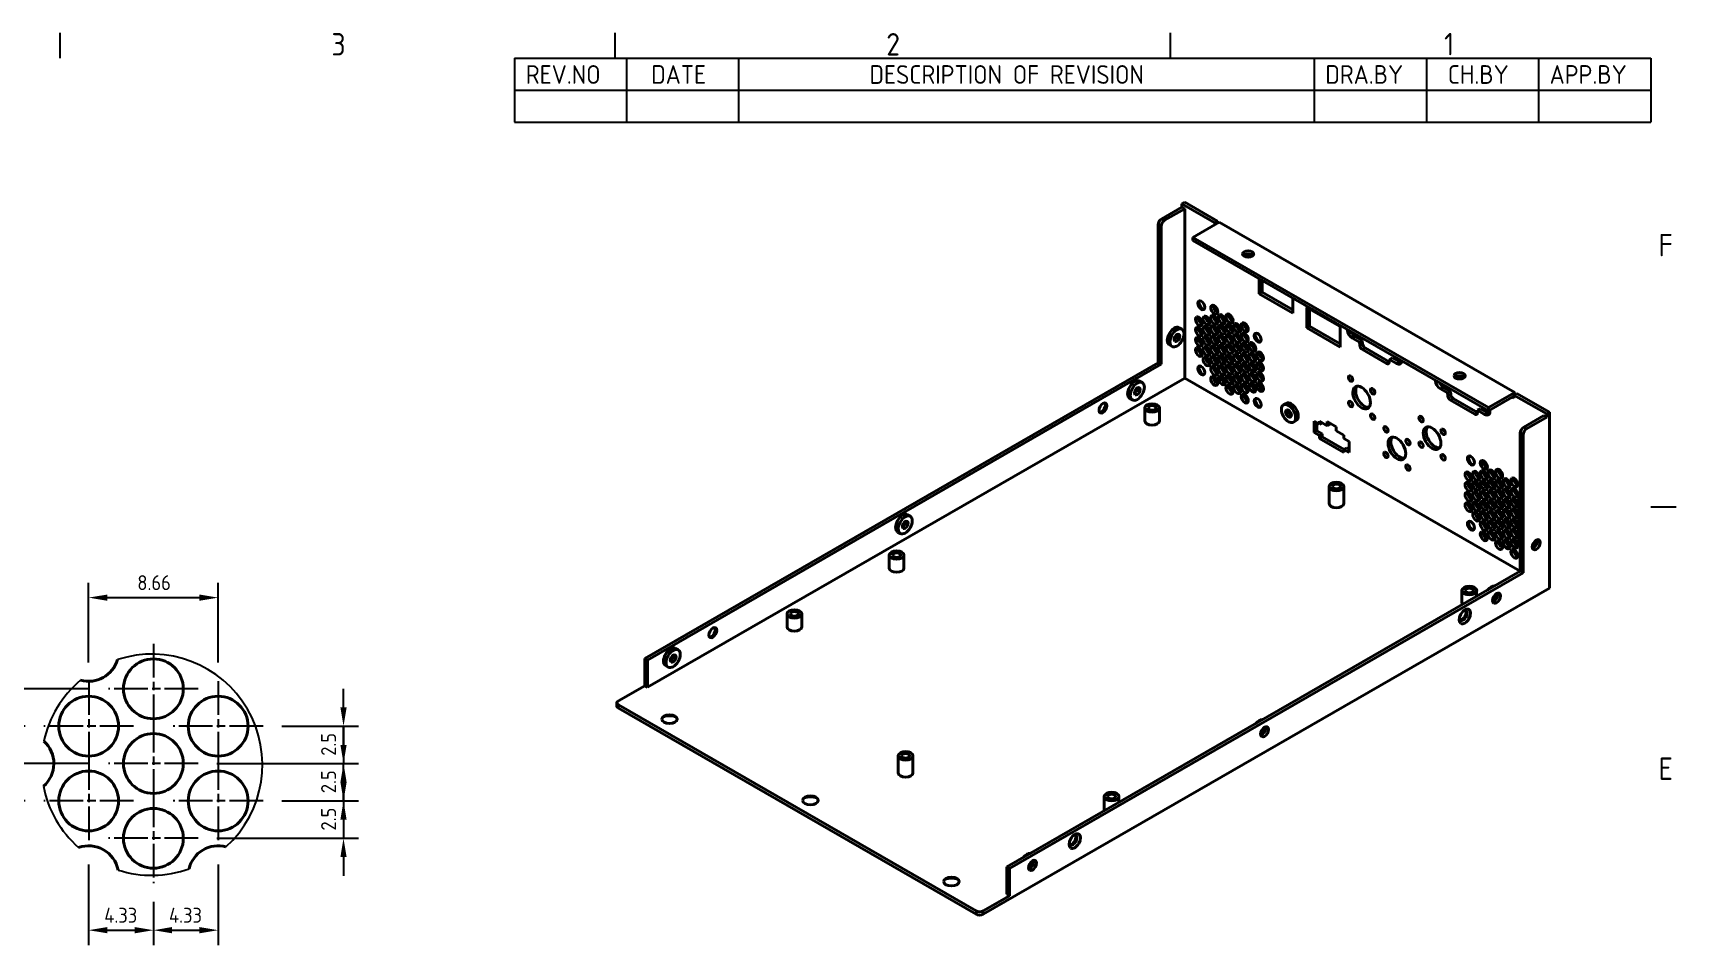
# Model space of a CAD drawing. Header units: millimetres. Extents: x 0 to 1188, y 0 to 840.
# Drawn here: x 735.2 to 1174.8, y 582.7 to 826.8 of the extents above; entities that cross this region are included whole.
import ezdxf

# ---------------------------------------------------------------- set-up
doc = ezdxf.new("R2010")
doc.units = ezdxf.units.MM
doc.header["$LTSCALE"] = 2
doc.linetypes.add('CHAIN', pattern=[0.3543, 0.2362, -0.0295, 0.0591, -0.0295])
doc.layers.get('0').update_dxf_attribs({"color": 3, "lineweight": 25})
for name, color, linetype, lineweight in [('가시적인 것(ISO)', 3, 'Continuous', 40), ('가시적인 좁은 것(ISO)', 3, 'Continuous', 35), ('경계(ISO)', 7, 'Continuous', 25), ('기호(ISO)', 5, 'Continuous', 25), ('끊기 선(JIS)', 7, 'Continuous', 25), ('중심 표식(ISO)', 1, 'Continuous', 25), ('치수(ISO)', 2, 'Continuous', 25)]:
    doc.layers.add(name, color=color, linetype=linetype, lineweight=lineweight)
doc.styles.add('ISO ProportionalPSTEK', font='isocp.shx')
doc.styles.add('문자 텍스트_PSTEK_POSCO', font='isocp.shx')
doc.styles.add('치수 텍스트_PSTEK_POSCO', font='isocp.shx')
doc.dimstyles.new('치수_PSTEK_POSCO', dxfattribs={"dimscale": 2, "dimtxt": 2, "dimasz": 2.5, "dimexe": 2, "dimexo": 2.5, "dimgap": 1, "dimtad": 1, "dimrnd": 1e-08, "dimdsep": 46, "dimtxsty": '치수 텍스트_PSTEK_POSCO', "dimcen": 0.09, "dimdle": 10, "dimclrd": 7, "dimclre": 7, "dimclrt": 2, "dimadec": 1, "dimazin": 2, "dimtfac": 1, "dimtmove": 0, "dimatfit": 3, "dimfxl": 0, "dimtolj": 1, "dimlwd": -1, "dimlwe": -1, "dimarcsym": 0})

# ---------------------------------------------------------------- blocks, each defined once
blk = doc.blocks.new('경계 Default Border')
at = {"layer": '경계(ISO)'}
for p, q in [((371.25, 410), (371.25, 413.4)), ((445.5, 410), (445.5, 413.4)), ((519.75, 410), (519.75, 413.4)), ((584, 350), (587.4, 350))]:
    blk.add_line(p, q, dxfattribs=at)
at = {"layer": '경계(ISO)', "color": 2, "char_height": 3, "attachment_point": 7, "style": '문자 텍스트_PSTEK_POSCO'}
for s, insert in [('3', (407.54, 410.37)), ('2', (481.75, 410.37)), ('1', (556.36, 410.4)), ('F', (585.04, 383.5)), ('E', (585.04, 313.47))]:
    blk.add_mtext(s, dxfattribs=dict(at, insert=insert))
blk = doc.blocks.new('리비전 내역')
at = {"layer": '기호(ISO)'}
for p, q in [((432, 410), (584, 410)), ((432, 410), (432, 405.72)), ((447, 410), (447, 405.72)), ((462, 410), (462, 405.72)), ((539, 410), (539, 405.72)), ((554, 410), (554, 405.72)), ((569, 410), (569, 405.72)), ((584, 410), (584, 405.72)), ((432, 405.72), (584, 405.72)), ((432, 405.72), (432, 401.44)), ((447, 405.72), (447, 401.44)), ((462, 405.72), (462, 401.44)), ((539, 405.72), (539, 401.44)), ((554, 405.72), (554, 401.44)), ((569, 405.72), (569, 401.44)), ((584, 405.72), (584, 401.44)), ((432, 401.44), (584, 401.44))]:
    blk.add_line(p, q, dxfattribs=at)
at = {"layer": '기호(ISO)', "color": 2, "char_height": 2.5, "attachment_point": 7, "style": 'ISO ProportionalPSTEK'}
for s, insert in [('REV.NO', (433.53, 406.58)), ('DATE', (450.31, 406.58)), ('DESCRIPTION OF REVISION', (479.51, 406.58)), ('DRA.BY', (540.48, 406.58)), ('CH.BY', (556.86, 406.58)), ('APP.BY', (570.48, 406.58))]:
    blk.add_mtext(s, dxfattribs=dict(at, insert=insert))
blk = doc.blocks.new('*D90')
at = {"layer": 'Defpoints', "color": 0}
for p in [(779.44, 631.32), (818.3, 631.32), (796.76, 621.32)]:
    blk.add_point(p, dxfattribs=at)
at = {"layer": '치수(ISO)', "color": 7}
for p, q in [((818.3, 636.32), (818.3, 641.32)), ((784.44, 631.32), (822.3, 631.32)), ((818.3, 621.32), (818.3, 631.32)), ((801.76, 621.32), (822.3, 621.32)), ((818.3, 616.32), (818.3, 611.32))]:
    blk.add_line(p, q, dxfattribs=at)
for points in [[(817.47, 636.32), (819.13, 636.32), (818.3, 631.32)], [(817.47, 616.32), (819.13, 616.32), (818.3, 621.32)]]:
    blk.add_solid(points, dxfattribs=at)
at = {"layer": '치수(ISO)', "color": 2, "insert": (814.3, 623.39), "char_height": 4, "attachment_point": 4, "rotation": 90, "style": '치수 텍스트_PSTEK_POSCO'}
blk.add_mtext('\\A1;2.5', dxfattribs=at)
blk = doc.blocks.new('*D91')
at = {"layer": 'Defpoints', "color": 0}
for p in [(796.76, 641.32), (779.44, 631.32), (818.3, 631.32)]:
    blk.add_point(p, dxfattribs=at)
at = {"layer": '치수(ISO)', "color": 7}
for p, q in [((818.3, 646.32), (818.3, 651.32)), ((801.76, 641.32), (822.3, 641.32)), ((818.3, 641.32), (818.3, 631.32)), ((784.44, 631.32), (822.3, 631.32)), ((818.3, 626.32), (818.3, 621.32))]:
    blk.add_line(p, q, dxfattribs=at)
for points in [[(817.47, 646.32), (819.13, 646.32), (818.3, 641.32)], [(817.47, 626.32), (819.13, 626.32), (818.3, 631.32)]]:
    blk.add_solid(points, dxfattribs=at)
at = {"layer": '치수(ISO)', "color": 2, "insert": (814.3, 633.39), "char_height": 4, "attachment_point": 4, "rotation": 90, "style": '치수 텍스트_PSTEK_POSCO'}
blk.add_mtext('\\A1;2.5', dxfattribs=at)
blk = doc.blocks.new('*D92')
at = {"layer": 'Defpoints', "color": 0}
for p in [(796.76, 621.32), (779.44, 611.32), (818.3, 611.32)]:
    blk.add_point(p, dxfattribs=at)
at = {"layer": '치수(ISO)', "color": 7}
for p, q in [((818.3, 626.32), (818.3, 631.32)), ((801.76, 621.32), (822.3, 621.32)), ((818.3, 621.32), (818.3, 611.32)), ((784.44, 611.32), (822.3, 611.32)), ((818.3, 606.32), (818.3, 601.32))]:
    blk.add_line(p, q, dxfattribs=at)
for points in [[(817.47, 626.32), (819.13, 626.32), (818.3, 621.32)], [(817.47, 606.32), (819.13, 606.32), (818.3, 611.32)]]:
    blk.add_solid(points, dxfattribs=at)
at = {"layer": '치수(ISO)', "color": 2, "insert": (814.3, 613.39), "char_height": 4, "attachment_point": 4, "rotation": 90, "style": '치수 텍스트_PSTEK_POSCO'}
blk.add_mtext('\\A1;2.5', dxfattribs=at)
blk = doc.blocks.new('*D93')
at = {"layer": 'Defpoints', "color": 0}
for p in [(713.45, 651.32), (755.44, 651.32), (755.44, 631.32)]:
    blk.add_point(p, dxfattribs=at)
at = {"layer": '치수(ISO)', "color": 7}
for p, q in [((750.44, 651.32), (709.45, 651.32)), ((713.45, 636.32), (713.45, 646.32)), ((750.44, 631.32), (709.45, 631.32))]:
    blk.add_line(p, q, dxfattribs=at)
for points in [[(712.61, 646.32), (714.28, 646.32), (713.45, 651.32)], [(712.61, 636.32), (714.28, 636.32), (713.45, 631.32)]]:
    blk.add_solid(points, dxfattribs=at)
at = {"layer": '치수(ISO)', "color": 2, "insert": (709.45, 640.44), "char_height": 4, "attachment_point": 4, "rotation": 90, "style": '치수 텍스트_PSTEK_POSCO'}
blk.add_mtext('\\A1;5', dxfattribs=at)
blk = doc.blocks.new('*D94')
at = {"layer": 'Defpoints', "color": 0}
for p in [(738.12, 641.32), (722.5, 621.32), (738.12, 621.32)]:
    blk.add_point(p, dxfattribs=at)
at = {"layer": '치수(ISO)', "color": 7}
for p, q in [((733.12, 641.32), (718.5, 641.32)), ((722.5, 636.32), (722.5, 626.32)), ((733.12, 621.32), (718.5, 621.32)), ((722.5, 621.32), (722.5, 609.19))]:
    blk.add_line(p, q, dxfattribs=at)
for points in [[(721.66, 636.32), (723.33, 636.32), (722.5, 641.32)], [(721.66, 626.32), (723.33, 626.32), (722.5, 621.32)]]:
    blk.add_solid(points, dxfattribs=at)
at = {"layer": '치수(ISO)', "color": 2, "insert": (718.5, 611.19), "char_height": 4, "attachment_point": 4, "rotation": 90, "style": '치수 텍스트_PSTEK_POSCO'}
blk.add_mtext('\\A1;5', dxfattribs=at)
blk = doc.blocks.new('*D95')
at = {"layer": 'Defpoints', "color": 0}
for p in [(750.12, 609.32), (767.44, 599.32), (767.44, 586.74)]:
    blk.add_point(p, dxfattribs=at)
at = {"layer": '치수(ISO)', "color": 7}
for p, q in [((750.12, 604.32), (750.12, 582.74)), ((767.44, 594.32), (767.44, 582.74)), ((755.12, 586.74), (762.44, 586.74))]:
    blk.add_line(p, q, dxfattribs=at)
for points in [[(755.12, 587.58), (755.12, 585.91), (750.12, 586.74)], [(762.44, 587.58), (762.44, 585.91), (767.44, 586.74)]]:
    blk.add_solid(points, dxfattribs=at)
at = {"layer": '치수(ISO)', "color": 2, "insert": (754.3, 590.74), "char_height": 4, "attachment_point": 4, "style": '치수 텍스트_PSTEK_POSCO'}
blk.add_mtext('\\A1;4.33', dxfattribs=at)
blk = doc.blocks.new('*D96')
at = {"layer": 'Defpoints', "color": 0}
for p in [(784.76, 609.32), (767.44, 599.32), (784.76, 586.74)]:
    blk.add_point(p, dxfattribs=at)
at = {"layer": '치수(ISO)', "color": 7}
for p, q in [((784.76, 604.32), (784.76, 582.74)), ((767.44, 594.32), (767.44, 582.74)), ((772.44, 586.74), (779.76, 586.74))]:
    blk.add_line(p, q, dxfattribs=at)
for points in [[(772.44, 587.58), (772.44, 585.91), (767.44, 586.74)], [(779.76, 587.58), (779.76, 585.91), (784.76, 586.74)]]:
    blk.add_solid(points, dxfattribs=at)
at = {"layer": '치수(ISO)', "color": 2, "insert": (771.62, 590.74), "char_height": 4, "attachment_point": 4, "style": '치수 텍스트_PSTEK_POSCO'}
blk.add_mtext('\\A1;4.33', dxfattribs=at)
blk = doc.blocks.new('*D97')
at = {"layer": 'Defpoints', "color": 0}
for p in [(784.76, 675.71), (750.12, 653.32), (784.76, 653.32)]:
    blk.add_point(p, dxfattribs=at)
at = {"layer": '치수(ISO)', "color": 7}
for p, q in [((750.12, 658.32), (750.12, 679.71)), ((784.76, 658.32), (784.76, 679.71)), ((755.12, 675.71), (779.76, 675.71))]:
    blk.add_line(p, q, dxfattribs=at)
for points in [[(755.12, 676.54), (755.12, 674.87), (750.12, 675.71)], [(779.76, 676.54), (779.76, 674.87), (784.76, 675.71)]]:
    blk.add_solid(points, dxfattribs=at)
at = {"layer": '치수(ISO)', "color": 2, "insert": (763.14, 679.71), "char_height": 4, "attachment_point": 4, "style": '치수 텍스트_PSTEK_POSCO'}
blk.add_mtext('\\A1;8.66', dxfattribs=at)

msp = doc.modelspace()

# ---------------------------------------------------------------- linework, layer by layer
at = {"layer": '가시적인 것(ISO)'}
for p, q in [((1037.211, 777.091), (1042.585, 780.185)), ((1037.966, 776.656), (1043.34, 779.751)), ((1042.585, 781.057), (1043.34, 781.492)), ((1042.585, 781.057), (1051.354, 776.008)), ((1042.585, 780.185), (1042.585, 781.057)), ((1042.585, 780.185), (1043.34, 779.751)), ((1043.34, 781.492), (1052.108, 776.443)), ((1043.34, 734.459), (1043.34, 779.751)), ((1036.269, 738.559), (1036.269, 775.458)), ((1037.023, 738.125), (1037.023, 775.023)), ((1052.579, 776.171), (1045.508, 772.099)), ((1051.354, 776.008), (1052.108, 776.443)), ((1051.354, 775.465), (1051.354, 776.008)), ((1052.108, 776.443), (1052.108, 775.9)), ((1052.579, 776.171), (1131.681, 730.619)), ((1045.508, 772.099), (1045.508, 771.227)), ((1045.508, 772.099), (1124.61, 726.548)), ((1045.508, 771.227), (1124.61, 725.675)), ((1063.28, 757.013), (1063.28, 760.993)), ((1064.034, 760.559), (1064.034, 757.448)), ((1064.034, 757.448), (1063.28, 757.013)), ((1072.237, 751.855), (1063.28, 757.013)), ((1064.034, 757.448), (1072.237, 752.724)), ((1072.237, 755.835), (1072.237, 751.855)), ((1076.008, 747.912), (1076.008, 753.363)), ((1076.008, 753.363), (1084.965, 748.205)), ((1076.762, 752.928), (1076.762, 748.347)), ((1041.889, 747.922), (1042.596, 747.515)), ((1076.762, 748.347), (1076.008, 747.912)), ((1084.965, 742.755), (1076.008, 747.912)), ((1076.762, 748.347), (1084.965, 743.623)), ((1084.965, 748.205), (1084.965, 742.755)), ((1039.228, 743.3), (1039.935, 742.893)), ((1090.087, 744.029), (1088.217, 745.105)), ((1088.972, 745.54), (1090.841, 744.463)), ((1090.841, 744.463), (1090.087, 744.029)), ((1090.169, 743.202), (1090.087, 744.029)), ((1090.841, 744.463), (1090.923, 743.636)), ((898.901, 659.455), (1036.269, 738.559)), ((1037.023, 738.125), (1036.269, 738.559)), ((1097.349, 738.348), (1090.871, 742.079)), ((1091.625, 742.513), (1098.067, 738.803)), ((1098.133, 739.395), (1098.051, 738.662)), ((1098.133, 739.395), (1098.888, 739.83)), ((1100.003, 738.319), (1098.133, 739.395)), ((1098.888, 739.83), (1100.757, 738.753)), ((899.656, 659.02), (1037.023, 738.125)), ((899.656, 651.717), (1043.34, 734.459)), ((1133.071, 682.786), (1043.34, 734.459)), ((1031.283, 733.639), (1031.99, 733.231)), ((1113.657, 730.456), (1111.788, 731.532)), ((1112.542, 731.967), (1114.411, 730.89)), ((1114.411, 730.89), (1113.657, 730.456)), ((1113.739, 729.628), (1113.657, 730.456)), ((1114.411, 730.89), (1114.493, 730.063)), ((1124.61, 726.548), (1131.681, 730.619)), ((1132.152, 730.348), (1131.398, 729.914)), ((1131.398, 729.914), (1140.166, 724.864)), ((1131.398, 729.914), (1131.398, 729.042)), ((1131.681, 730.619), (1131.681, 730.077)), ((1132.152, 730.348), (1140.92, 725.299)), ((1028.621, 729.017), (1029.328, 728.61)), ((1032.652, 722.976), (1032.652, 726.464)), ((1036.585, 722.976), (1036.585, 726.464)), ((1070.482, 727.677), (1069.775, 727.27)), ((1120.919, 724.775), (1114.441, 728.505)), ((1115.195, 728.94), (1121.637, 725.23)), ((1121.704, 725.822), (1121.621, 725.089)), ((1121.704, 725.822), (1122.458, 726.256)), ((1123.573, 724.746), (1121.704, 725.822)), ((1122.458, 726.256), (1124.327, 725.18)), ((1130.927, 729.313), (1124.61, 725.675)), ((1124.61, 725.675), (1124.61, 726.548)), ((1130.927, 729.313), (1131.398, 729.585)), ((1131.398, 729.042), (1130.927, 729.313)), ((1073.143, 723.055), (1072.436, 722.648)), ((1077.964, 719.916), (1077.964, 722.913)), ((1077.964, 722.913), (1079.379, 722.099)), ((1078.719, 722.479), (1078.719, 720.35)), ((1079.379, 722.917), (1081.476, 721.709)), ((1079.379, 722.099), (1079.379, 722.917)), ((1079.379, 722.099), (1080.088, 722.508)), ((1081.476, 721.709), (1081.476, 722.799)), ((1081.476, 722.799), (1083.833, 721.441)), ((1081.476, 721.709), (1082.231, 722.143)), ((1082.231, 722.364), (1082.231, 722.143)), ((1083.833, 721.441), (1083.833, 720.351)), ((1134.038, 721.332), (1139.412, 724.427)), ((1140.166, 723.992), (1134.792, 720.898)), ((1139.412, 724.427), (1140.166, 723.992)), ((1140.166, 724.864), (1140.92, 725.299)), ((1140.166, 724.864), (1140.166, 723.992)), ((1140.92, 725.299), (1140.92, 678.263)), ((1077.964, 719.916), (1078.719, 720.35)), ((1079.379, 719.101), (1077.964, 719.916)), ((1078.719, 720.35), (1080.133, 719.536)), ((1079.379, 719.101), (1080.133, 719.536)), ((1079.379, 718.284), (1079.379, 719.101)), ((1079.379, 718.284), (1080.133, 718.718)), ((1085.931, 714.51), (1079.379, 718.284)), ((1080.133, 719.536), (1080.133, 718.718)), ((1080.133, 718.718), (1085.976, 715.354)), ((1083.833, 720.351), (1085.931, 719.143)), ((1085.931, 719.143), (1085.931, 718.326)), ((1085.931, 718.326), (1087.345, 717.511)), ((1087.345, 717.511), (1087.345, 714.514)), ((1133.095, 719.699), (1133.095, 682.8)), ((1133.849, 719.265), (1133.849, 682.366)), ((1085.931, 715.328), (1086.685, 715.762)), ((1087.345, 714.514), (1085.931, 715.328)), ((1085.931, 715.328), (1085.931, 714.51)), ((1086.685, 715.762), (1087.345, 715.382)), ((1081.961, 700.879), (1081.961, 705.457)), ((1085.894, 700.879), (1085.894, 705.457)), ((969.199, 697.887), (969.906, 697.48)), ((966.537, 693.265), (967.244, 692.858)), ((964.298, 683.614), (964.298, 687.102)), ((968.232, 683.614), (968.232, 687.102)), ((1133.095, 682.8), (995.728, 603.696)), ((1133.849, 682.366), (996.482, 603.262)), ((1133.849, 682.366), (1133.095, 682.8)), ((989.411, 591.014), (1140.92, 678.263)), ((1117.505, 674.113), (1117.505, 677.601)), ((1121.438, 676.088), (1121.438, 677.601)), ((936.957, 667.869), (936.957, 671.357)), ((940.89, 667.869), (940.89, 671.357)), ((898.901, 652.151), (898.901, 659.455)), ((899.656, 659.02), (898.901, 659.455)), ((907.115, 662.135), (907.822, 661.728)), ((899.656, 651.717), (899.656, 659.02)), ((904.453, 657.513), (905.16, 657.106)), ((891.83, 648.079), (898.901, 652.151)), ((899.656, 651.717), (898.901, 652.151)), ((891.44, 646.664), (891.44, 647.536)), ((987.525, 591.886), (891.83, 646.993)), ((987.525, 591.014), (891.83, 646.121)), ((966.703, 628.805), (966.703, 633.383)), ((970.636, 628.805), (970.636, 633.383)), ((1021.81, 619.005), (1021.81, 622.494)), ((1025.743, 620.98), (1025.743, 622.494)), ((995.728, 603.696), (995.728, 596.392)), ((996.482, 603.262), (995.728, 603.696)), ((996.482, 603.262), (996.482, 595.958)), ((996.482, 595.958), (989.411, 591.886)), ((996.482, 595.958), (995.728, 596.392))]:
    msp.add_line(p, q, dxfattribs=at)
for centre in [(767.442, 651.323), (750.122, 641.323), (784.762, 641.323), (767.442, 631.323), (750.122, 621.323), (784.762, 621.323), (767.442, 611.323)]:
    msp.add_circle(centre, 8, dxfattribs=at)
for centre, start, end in [((750.122, 661.323), 254.2357, 344.04838), ((732.802, 631.323), 310.56208, 48.38233), ((750.122, 601.323), 10.91732, 109.76858), ((784.762, 601.323), 74.87159, 166.84778)]:
    msp.add_arc(centre, 8, start, end, dxfattribs=at)
for centre, major_axis, ratio, start_param, end_param in [((1037.211, 776.001), (-0.665, -1.155), 0.5780931, 3.9250571, 5.4958534), ((1037.966, 775.566), (0.665, 1.155), 0.5780931, 0.7834645, 2.3542608), ((1060.31, 766.775), (-1.5, 0), 0.5758617, 3.6707197, 5.7540583), ((1060.31, 766.775), (-1.081, 0), 0.5758617, 3.5206207, 5.9041572), ((1047.936, 754.021), (0.665, -1.155), 0.5780931, 3.2654139, 6.1593641), ((1048.525, 754.361), (1.081, -1.878), 0.5780931, 4.1456715, 5.2791064), ((1051.985, 753.186), (0.665, -1.155), 0.5780931, 3.7415348, 5.6832432), ((1040.558, 745.611), (-1.331, -2.311), 0.5780931, 3.1415927, 6.2831853), ((1047.903, 750.086), (0.665, -1.155), 0.5780931, 3.7415348, 5.6832432), ((1047.903, 747.361), (0.665, -1.155), 0.5780931, 3.7415348, 5.6832432), ((1049.944, 750.273), (0.665, -1.155), 0.5780931, 3.7415348, 5.6832432), ((1049.944, 747.548), (0.665, -1.155), 0.5780931, 3.7415348, 5.6832432), ((1051.985, 750.461), (0.665, -1.155), 0.5780931, 3.7415348, 5.6832432), ((1051.985, 747.735), (0.665, -1.155), 0.5780931, 3.7415348, 5.6832432), ((1054.026, 750.648), (0.665, -1.155), 0.5780931, 3.7415348, 5.6832432), ((1054.026, 747.923), (0.665, -1.155), 0.5780931, 3.7415348, 5.6832432), ((1056.068, 750.835), (0.665, -1.155), 0.5780931, 3.7415348, 5.6832432), ((1056.068, 748.11), (0.665, -1.155), 0.5780931, 3.7415348, 5.6832432), ((1058.109, 748.297), (0.665, -1.155), 0.5780931, 3.7415348, 5.6832432), ((1060.15, 748.484), (0.665, -1.155), 0.5780931, 3.7415348, 5.6832432), ((1088.217, 746.741), (-0.998, 1.733), 0.5780931, 0.8534723, 2.3581282), ((1040.558, 745.611), (0.539, 0.936), 0.5780931, 3.8532147, 5.5715633), ((1047.903, 744.636), (0.665, -1.155), 0.5780931, 3.7415348, 5.6832432), ((1049.944, 744.823), (0.665, -1.155), 0.5780931, 3.7415348, 5.6832432), ((1051.985, 745.01), (0.665, -1.155), 0.5780931, 3.7415348, 5.6832432), ((1051.985, 742.285), (0.665, -1.155), 0.5780931, 3.7415348, 5.6832432), ((1054.026, 745.197), (0.665, -1.155), 0.5780931, 3.7415348, 5.6832432), ((1054.026, 742.472), (0.665, -1.155), 0.5780931, 3.7415348, 5.6832432), ((1056.068, 745.385), (0.665, -1.155), 0.5780931, 3.7415348, 5.6832432), ((1056.068, 742.659), (0.665, -1.155), 0.5780931, 3.7415348, 5.6832432), ((1058.109, 745.572), (0.665, -1.155), 0.5780931, 3.7415348, 5.6832432), ((1058.109, 742.847), (0.665, -1.155), 0.5780931, 3.7415348, 5.6832432), ((1060.15, 745.759), (0.665, -1.155), 0.5780931, 3.7415348, 5.6832432), ((1060.15, 743.034), (0.665, -1.155), 0.5780931, 3.7415348, 5.6832432), ((1062.191, 743.221), (0.665, -1.155), 0.5780931, 3.7415348, 5.6832432), ((1063.021, 745.335), (0.665, -1.155), 0.5780931, 3.2654139, 6.1593641), ((1063.61, 745.674), (1.081, -1.878), 0.5780931, 4.1456715, 5.2791064), ((1088.972, 747.175), (0.998, -1.733), 0.5780931, 4.5691383, 5.4997209), ((1090.871, 742.896), (-0.499, 0.867), 0.5780931, 0.9084749, 2.3581282), ((1091.625, 743.331), (0.499, -0.867), 0.5780931, 4.0500675, 5.4997209), ((1047.903, 741.911), (0.665, -1.155), 0.5780931, 3.7415348, 5.6832432), ((1049.944, 742.098), (0.665, -1.155), 0.5780931, 3.7415348, 5.6832432), ((1049.944, 739.373), (0.665, -1.155), 0.5780931, 3.7415348, 5.6832432), ((1051.985, 739.56), (0.665, -1.155), 0.5780931, 3.7415348, 5.6832432), ((1054.026, 739.747), (0.665, -1.155), 0.5780931, 3.7415348, 5.6832432), ((1056.068, 739.934), (0.665, -1.155), 0.5780931, 3.7415348, 5.6832432), ((1058.109, 740.121), (0.665, -1.155), 0.5780931, 3.7415348, 5.6832432), ((1060.15, 740.309), (0.665, -1.155), 0.5780931, 3.7415348, 5.6832432), ((1062.191, 740.496), (0.665, -1.155), 0.5780931, 3.7415348, 5.6832432), ((1064.232, 740.683), (0.665, -1.155), 0.5780931, 3.7415348, 5.6832432), ((1064.232, 737.958), (0.665, -1.155), 0.5780931, 3.7415348, 5.6832432), ((1097.349, 739.165), (0.499, -0.867), 0.5780931, 5.4997209, 6.9493742), ((1100.003, 739.954), (0.998, -1.733), 0.5780931, 5.4997209, 7.0043768), ((1100.757, 740.388), (0.998, -1.733), 0.5780931, 5.4997209, 5.8972817), ((1047.936, 736.58), (0.665, -1.155), 0.5780931, 3.2654139, 6.1593641), ((1048.525, 736.92), (1.081, -1.878), 0.5780931, 4.1456715, 5.2791064), ((1051.985, 736.835), (0.665, -1.155), 0.5780931, 3.7415348, 5.6832432), ((1051.985, 734.11), (0.665, -1.155), 0.5780931, 3.7415348, 5.6832432), ((1054.026, 737.022), (0.665, -1.155), 0.5780931, 3.7415348, 5.6832432), ((1054.026, 734.297), (0.665, -1.155), 0.5780931, 3.7415348, 5.6832432), ((1056.068, 737.209), (0.665, -1.155), 0.5780931, 3.7415348, 5.6832432), ((1056.068, 734.484), (0.665, -1.155), 0.5780931, 3.7415348, 5.6832432), ((1058.109, 737.396), (0.665, -1.155), 0.5780931, 3.7415348, 5.6832432), ((1058.109, 734.671), (0.665, -1.155), 0.5780931, 3.7415348, 5.6832432), ((1060.15, 737.583), (0.665, -1.155), 0.5780931, 3.7415348, 5.6832432), ((1060.15, 734.858), (0.665, -1.155), 0.5780931, 3.7415348, 5.6832432), ((1062.191, 737.771), (0.665, -1.155), 0.5780931, 3.7415348, 5.6832432), ((1062.191, 735.045), (0.665, -1.155), 0.5780931, 3.7415348, 5.6832432), ((1064.232, 735.233), (0.665, -1.155), 0.5780931, 3.7415348, 5.6832432), ((1088.477, 734.761), (0.409, -0.71), 0.5780931, 4.3056442, 5.1191337), ((1116.879, 734.199), (-1.5, 0), 0.5758617, 3.6707197, 5.7540583), ((1116.879, 734.199), (-1.081, 0), 0.5758617, 3.5206207, 5.9041572), ((1029.952, 731.328), (-1.331, -2.311), 0.5780931, 3.1415927, 6.2831853), ((1029.952, 731.328), (0.539, 0.936), 0.5780931, 3.8532147, 5.5715633), ((1056.068, 731.759), (0.665, -1.155), 0.5780931, 3.7415348, 5.6832432), ((1058.109, 731.946), (0.665, -1.155), 0.5780931, 3.7415348, 5.6832432), ((1060.15, 732.133), (0.665, -1.155), 0.5780931, 3.7415348, 5.6832432), ((1060.15, 729.408), (0.665, -1.155), 0.5780931, 3.7415348, 5.6832432), ((1062.191, 732.32), (0.665, -1.155), 0.5780931, 3.7415348, 5.6832432), ((1064.232, 732.507), (0.665, -1.155), 0.5780931, 3.7415348, 5.6832432), ((1091.423, 729.658), (-1.663, 2.889), 0.5780931, 0.2278031, 2.9137896), ((1094.369, 731.367), (0.409, -0.71), 0.5780931, 4.3056442, 5.1191337), ((1111.788, 733.167), (-0.998, 1.733), 0.5780931, 0.8534723, 2.3581282), ((1112.542, 733.602), (0.998, -1.733), 0.5780931, 4.5691383, 5.4997209), ((1115.195, 729.757), (0.499, -0.867), 0.5780931, 4.0500675, 5.4997209), ((1021.184, 726.604), (-0.749, -1.3), 0.5780931, 0.1893273, 2.9522654), ((1020.712, 726.876), (1.081, 1.878), 0.5780931, 4.0971383, 5.3276396), ((1063.021, 727.894), (0.665, -1.155), 0.5780931, 3.2654139, 6.1593641), ((1063.61, 728.233), (1.081, -1.878), 0.5780931, 4.1456715, 5.2791064), ((1071.813, 725.366), (-1.331, 2.311), 0.5780931, 3.1415927, 6.2831853), ((1071.813, 725.366), (0.539, -0.936), 0.5780931, 3.8532147, 5.5715633), ((1088.477, 727.948), (0.409, -0.71), 0.5780931, 4.3056442, 5.1191337), ((1114.441, 729.323), (-0.499, 0.867), 0.5780931, 0.9084749, 2.3581282), ((1123.573, 726.381), (0.998, -1.733), 0.5780931, 5.4997209, 7.2543168), ((1034.619, 722.976), (1.967, 0), 0.5758617, 3.1415927, 6.2831853), ((1094.369, 724.554), (0.409, -0.71), 0.5780931, 4.3056442, 5.1191337), ((1097.905, 721.156), (0.409, -0.71), 0.5780931, 4.3056442, 5.1191337), ((1107.333, 723.902), (0.409, -0.71), 0.5780931, 4.3056442, 5.1191337), ((1110.279, 718.799), (-1.663, 2.889), 0.5780931, 0.2278031, 2.9137896), ((1120.919, 725.592), (0.499, -0.867), 0.5780931, 5.4997209, 6.9493742), ((1124.327, 726.815), (0.998, -1.733), 0.5780931, 5.4997209, 5.8972817), ((1134.038, 720.242), (-0.665, -1.155), 0.5780931, 3.9250571, 5.4958534), ((1100.851, 716.053), (-1.663, 2.889), 0.5780931, 0.2278031, 2.9137896), ((1103.797, 717.763), (0.409, -0.71), 0.5780931, 4.3056442, 5.1191337), ((1107.333, 717.089), (0.409, -0.71), 0.5780931, 4.3056442, 5.1191337), ((1113.225, 720.509), (0.409, -0.71), 0.5780931, 4.3056442, 5.1191337), ((1134.792, 719.808), (0.665, 1.155), 0.5780931, 0.7834645, 2.3542608), ((1097.905, 714.343), (0.409, -0.71), 0.5780931, 4.3056442, 5.1191337), ((1113.225, 713.696), (0.409, -0.71), 0.5780931, 4.3056442, 5.1191337), ((1120.061, 712.487), (0.665, -1.155), 0.5780931, 3.2654139, 6.1593641), ((1120.65, 712.827), (1.081, -1.878), 0.5780931, 4.1456715, 5.2791064), ((1124.11, 711.652), (0.665, -1.155), 0.5780931, 3.7415348, 5.6832432), ((1103.797, 710.95), (0.409, -0.71), 0.5780931, 4.3056442, 5.1191337), ((1120.028, 708.552), (0.665, -1.155), 0.5780931, 3.7415348, 5.6832432), ((1122.069, 708.74), (0.665, -1.155), 0.5780931, 3.7415348, 5.6832432), ((1124.11, 708.927), (0.665, -1.155), 0.5780931, 3.7415348, 5.6832432), ((1126.151, 709.114), (0.665, -1.155), 0.5780931, 3.7415348, 5.6832432), ((1128.193, 709.301), (0.665, -1.155), 0.5780931, 3.7415348, 5.6832432), ((1120.028, 705.827), (0.665, -1.155), 0.5780931, 3.7415348, 5.6832432), ((1120.028, 703.102), (0.665, -1.155), 0.5780931, 3.7415348, 5.6832432), ((1122.069, 706.014), (0.665, -1.155), 0.5780931, 3.7415348, 5.6832432), ((1122.069, 703.289), (0.665, -1.155), 0.5780931, 3.7415348, 5.6832432), ((1124.11, 706.202), (0.665, -1.155), 0.5780931, 3.7415348, 5.6832432), ((1124.11, 703.476), (0.665, -1.155), 0.5780931, 3.7415348, 5.6832432), ((1126.151, 706.389), (0.665, -1.155), 0.5780931, 3.7415348, 5.6832432), ((1126.151, 703.663), (0.665, -1.155), 0.5780931, 3.7415348, 5.6832432), ((1128.193, 706.576), (0.665, -1.155), 0.5780931, 3.7415348, 5.6832432), ((1128.193, 703.851), (0.665, -1.155), 0.5780931, 3.7415348, 5.6832432), ((1130.234, 706.763), (0.665, -1.155), 0.5780931, 3.7415348, 5.6832432), ((1130.234, 704.038), (0.665, -1.155), 0.5780931, 3.7415348, 5.6832432), ((1132.275, 706.95), (0.665, -1.155), 0.5780931, 3.7415348, 5.6832432), ((1132.275, 704.225), (0.665, -1.155), 0.5780931, 3.7415348, 5.6832432), ((1083.928, 700.879), (1.967, 0), 0.5758617, 3.1415927, 6.2831853), ((1120.028, 700.377), (0.665, -1.155), 0.5780931, 3.7415348, 5.6832432), ((1122.069, 700.564), (0.665, -1.155), 0.5780931, 3.7415348, 5.6832432), ((1124.11, 700.751), (0.665, -1.155), 0.5780931, 3.7415348, 5.6832432), ((1126.151, 700.938), (0.665, -1.155), 0.5780931, 3.7415348, 5.6832432), ((1128.193, 701.125), (0.665, -1.155), 0.5780931, 3.7415348, 5.6832432), ((1128.193, 698.4), (0.665, -1.155), 0.5780931, 3.7415348, 5.6832432), ((1130.234, 701.313), (0.665, -1.155), 0.5780931, 3.7415348, 5.6832432), ((1130.234, 698.587), (0.665, -1.155), 0.5780931, 3.7415348, 5.6832432), ((1132.275, 701.5), (0.665, -1.155), 0.5780931, 3.7415348, 5.6832432), ((1132.275, 698.775), (0.665, -1.155), 0.5780931, 3.7415348, 5.6832432), ((1133.562, 701.253), (-0.665, 1.155), 0.5780931, 6.0175557, 8.1234787), ((1133.562, 698.527), (-0.665, 1.155), 0.5780931, 6.0175557, 8.1234787), ((967.868, 695.576), (-1.331, -2.311), 0.5780931, 3.1415927, 6.2831853), ((967.868, 695.576), (0.539, 0.936), 0.5780931, 3.8532147, 5.5715633), ((1120.061, 695.046), (0.665, -1.155), 0.5780931, 3.2654139, 6.1593641), ((1120.65, 695.386), (1.081, -1.878), 0.5780931, 4.1456715, 5.2791064), ((1122.069, 697.839), (0.665, -1.155), 0.5780931, 3.7415348, 5.6832432), ((1124.11, 698.026), (0.665, -1.155), 0.5780931, 3.7415348, 5.6832432), ((1124.11, 695.301), (0.665, -1.155), 0.5780931, 3.7415348, 5.6832432), ((1126.151, 698.213), (0.665, -1.155), 0.5780931, 3.7415348, 5.6832432), ((1126.151, 695.488), (0.665, -1.155), 0.5780931, 3.7415348, 5.6832432), ((1128.193, 695.675), (0.665, -1.155), 0.5780931, 3.7415348, 5.6832432), ((1130.234, 695.862), (0.665, -1.155), 0.5780931, 3.7415348, 5.6832432), ((1132.275, 696.049), (0.665, -1.155), 0.5780931, 3.7415348, 5.6832432), ((1133.562, 695.802), (-0.665, 1.155), 0.5780931, 6.0175557, 8.1234787), ((1124.11, 692.576), (0.665, -1.155), 0.5780931, 3.7415348, 5.6832432), ((1126.151, 692.763), (0.665, -1.155), 0.5780931, 3.7415348, 5.6832432), ((1128.193, 692.95), (0.665, -1.155), 0.5780931, 3.7415348, 5.6832432), ((1128.193, 690.225), (0.665, -1.155), 0.5780931, 3.7415348, 5.6832432), ((1130.234, 693.137), (0.665, -1.155), 0.5780931, 3.7415348, 5.6832432), ((1130.234, 690.412), (0.665, -1.155), 0.5780931, 3.7415348, 5.6832432), ((1132.275, 693.324), (0.665, -1.155), 0.5780931, 3.7415348, 5.6832432), ((1132.275, 690.599), (0.665, -1.155), 0.5780931, 3.7415348, 5.6832432), ((1133.562, 693.077), (-0.665, 1.155), 0.5780931, 6.0175557, 8.1234787), ((1133.562, 690.352), (-0.665, 1.155), 0.5780931, 6.0175557, 8.1234787), ((1136.631, 690.287), (0.539, 0.936), 0.5780931, 3.5142, 5.9105779), ((1136.631, 690.287), (0.749, 1.3), 0.5780931, 3.6673428, 5.7574352), ((1132.275, 687.874), (0.665, -1.155), 0.5780931, 3.7415348, 5.6832432), ((966.265, 683.614), (1.967, 0), 0.5758617, 3.1415927, 6.2831853), ((1125.317, 676.411), (1.331, 2.311), 0.5780931, 0.281102, 1.2858269), ((1119.472, 674.113), (-1.967, 0), 0.5758617, 0, 0.2314185), ((1126.024, 676.003), (0.539, 0.936), 0.5780931, 3.5142, 5.9105779), ((1126.024, 676.003), (0.749, 1.3), 0.5780931, 3.6673428, 5.7574352), ((1117.822, 670.954), (-0.749, -1.3), 0.5780931, 5.6981276, 10.0098356), ((1117.539, 671.117), (-0.749, -1.3), 0.5780931, 0.1893273, 2.9522654), ((916.815, 666.502), (-0.749, -1.3), 0.5780931, 0.1893273, 2.9522654), ((916.343, 666.774), (1.081, 1.878), 0.5780931, 4.0971383, 5.3276396), ((938.924, 667.869), (1.967, 0), 0.5758617, 3.1415927, 6.2831853), ((905.784, 659.824), (-1.331, -2.311), 0.5780931, 3.1415927, 6.2831853), ((905.784, 659.824), (0.539, 0.936), 0.5780931, 3.8532147, 5.5715633), ((892.773, 647.536), (-1.333, 0), 0.5758617, 5.4977871, 7.0685835), ((892.773, 646.664), (-1.333, 0), 0.5758617, 0, 0.7853982), ((905.501, 642.321), (-3.133, 0), 0.5758617, 4.1138032, 5.3109748), ((1063.233, 640.659), (1.331, 2.311), 0.5780931, 0.281102, 1.2858269), ((1063.94, 640.252), (0.539, 0.936), 0.5780931, 3.5142, 5.9105779), ((1063.94, 640.252), (0.749, 1.3), 0.5780931, 3.6673428, 5.7574352), ((968.669, 628.805), (1.967, 0), 0.5758617, 3.1415927, 6.2831853), ((943.213, 620.604), (-3.133, 0), 0.5758617, 4.1138032, 5.3109748), ((1023.776, 619.005), (-1.967, 0), 0.5758617, 0, 0.2314185), ((1013.453, 610.852), (-0.749, -1.3), 0.5780931, 5.6981276, 10.0098356), ((1013.17, 611.015), (-0.749, -1.3), 0.5780931, 0.1893273, 2.9522654), ((1001.149, 604.907), (1.331, 2.311), 0.5780931, 0.281102, 1.2858269), ((1001.856, 604.5), (0.539, 0.936), 0.5780931, 3.5142, 5.9105779), ((1001.856, 604.5), (0.749, 1.3), 0.5780931, 3.6673428, 5.7574352), ((980.926, 598.887), (-3.133, 0), 0.5758617, 4.1138032, 5.3109748), ((988.468, 592.429), (-1.333, 0), 0.5758617, 0.7853982, 2.3561945), ((988.468, 591.557), (1.333, 0), 0.5758617, 3.9269908, 5.4977871)]:
    msp.add_ellipse(centre, major_axis=major_axis, ratio=ratio, start_param=start_param, end_param=end_param, dxfattribs=at)
for centre, major_axis, ratio in [((1060.31, 767.647), (-1.5, 0), 0.5758617), ((1047.771, 753.926), (-0.665, 1.155), 0.5780931), ((1051.231, 752.751), (-0.665, 1.155), 0.5780931), ((1055.313, 750.401), (-0.665, 1.155), 0.5780931), ((1041.266, 745.204), (-1.331, -2.311), 0.5780931), ((1047.149, 749.652), (-0.665, 1.155), 0.5780931), ((1047.149, 746.927), (-0.665, 1.155), 0.5780931), ((1049.19, 749.839), (-0.665, 1.155), 0.5780931), ((1049.19, 747.114), (-0.665, 1.155), 0.5780931), ((1051.231, 750.026), (-0.665, 1.155), 0.5780931), ((1051.231, 747.301), (-0.665, 1.155), 0.5780931), ((1053.272, 750.213), (-0.665, 1.155), 0.5780931), ((1053.272, 747.488), (-0.665, 1.155), 0.5780931), ((1055.313, 747.675), (-0.665, 1.155), 0.5780931), ((1057.355, 747.863), (-0.665, 1.155), 0.5780931), ((1059.396, 748.05), (-0.665, 1.155), 0.5780931), ((1041.266, 745.204), (-0.539, -0.936), 0.5780931), ((1047.149, 744.202), (-0.665, 1.155), 0.5780931), ((1049.19, 744.389), (-0.665, 1.155), 0.5780931), ((1049.19, 741.664), (-0.665, 1.155), 0.5780931), ((1051.231, 744.576), (-0.665, 1.155), 0.5780931), ((1051.231, 741.851), (-0.665, 1.155), 0.5780931), ((1053.272, 744.763), (-0.665, 1.155), 0.5780931), ((1053.272, 742.038), (-0.665, 1.155), 0.5780931), ((1055.313, 744.95), (-0.665, 1.155), 0.5780931), ((1055.313, 742.225), (-0.665, 1.155), 0.5780931), ((1057.355, 745.137), (-0.665, 1.155), 0.5780931), ((1057.355, 742.412), (-0.665, 1.155), 0.5780931), ((1059.396, 745.325), (-0.665, 1.155), 0.5780931), ((1059.396, 742.599), (-0.665, 1.155), 0.5780931), ((1061.437, 742.787), (-0.665, 1.155), 0.5780931), ((1062.856, 745.24), (-0.665, 1.155), 0.5780931), ((1047.149, 741.477), (-0.665, 1.155), 0.5780931), ((1049.19, 738.939), (-0.665, 1.155), 0.5780931), ((1051.231, 739.126), (-0.665, 1.155), 0.5780931), ((1053.272, 739.313), (-0.665, 1.155), 0.5780931), ((1055.313, 739.5), (-0.665, 1.155), 0.5780931), ((1057.355, 739.687), (-0.665, 1.155), 0.5780931), ((1059.396, 739.874), (-0.665, 1.155), 0.5780931), ((1061.437, 740.061), (-0.665, 1.155), 0.5780931), ((1061.437, 737.336), (-0.665, 1.155), 0.5780931), ((1063.478, 740.249), (-0.665, 1.155), 0.5780931), ((1063.478, 737.523), (-0.665, 1.155), 0.5780931), ((1047.771, 736.485), (-0.665, 1.155), 0.5780931), ((1051.231, 736.401), (-0.665, 1.155), 0.5780931), ((1051.231, 733.675), (-0.665, 1.155), 0.5780931), ((1053.272, 736.588), (-0.665, 1.155), 0.5780931), ((1053.272, 733.862), (-0.665, 1.155), 0.5780931), ((1055.313, 736.775), (-0.665, 1.155), 0.5780931), ((1055.313, 734.05), (-0.665, 1.155), 0.5780931), ((1057.355, 736.962), (-0.665, 1.155), 0.5780931), ((1057.355, 734.237), (-0.665, 1.155), 0.5780931), ((1059.396, 737.149), (-0.665, 1.155), 0.5780931), ((1059.396, 734.424), (-0.665, 1.155), 0.5780931), ((1061.437, 734.611), (-0.665, 1.155), 0.5780931), ((1063.478, 734.798), (-0.665, 1.155), 0.5780931), ((1087.722, 734.326), (-0.409, 0.71), 0.5780931), ((1116.879, 735.071), (-1.5, 0), 0.5758617), ((1030.659, 730.92), (-1.331, -2.311), 0.5780931), ((1030.659, 730.92), (-0.539, -0.936), 0.5780931), ((1055.313, 731.324), (-0.665, 1.155), 0.5780931), ((1057.355, 731.512), (-0.665, 1.155), 0.5780931), ((1059.396, 731.699), (-0.665, 1.155), 0.5780931), ((1059.396, 728.974), (-0.665, 1.155), 0.5780931), ((1061.437, 731.886), (-0.665, 1.155), 0.5780931), ((1063.478, 732.073), (-0.665, 1.155), 0.5780931), ((1090.669, 729.223), (-1.663, 2.889), 0.5780931), ((1093.615, 730.933), (-0.409, 0.71), 0.5780931), ((1021.467, 726.441), (-0.749, -1.3), 0.5780931), ((1034.619, 726.464), (-1.967, 0), 0.5758617), ((1034.619, 726.464), (-1.081, 0), 0.5758617), ((1062.856, 727.799), (-0.665, 1.155), 0.5780931), ((1071.105, 724.959), (-1.331, 2.311), 0.5780931), ((1071.105, 724.959), (-0.539, 0.936), 0.5780931), ((1087.722, 727.513), (-0.409, 0.71), 0.5780931), ((1093.615, 724.12), (-0.409, 0.71), 0.5780931), ((1097.151, 720.722), (-0.409, 0.71), 0.5780931), ((1106.579, 723.468), (-0.409, 0.71), 0.5780931), ((1109.525, 718.365), (-1.663, 2.889), 0.5780931), ((1100.097, 715.618), (-1.663, 2.889), 0.5780931), ((1103.043, 717.328), (-0.409, 0.71), 0.5780931), ((1106.579, 716.655), (-0.409, 0.71), 0.5780931), ((1112.471, 720.074), (-0.409, 0.71), 0.5780931), ((1097.151, 713.909), (-0.409, 0.71), 0.5780931), ((1112.471, 713.262), (-0.409, 0.71), 0.5780931), ((1119.896, 712.392), (-0.665, 1.155), 0.5780931), ((1123.356, 711.217), (-0.665, 1.155), 0.5780931), ((1103.043, 710.515), (-0.409, 0.71), 0.5780931), ((1119.274, 708.118), (-0.665, 1.155), 0.5780931), ((1121.315, 708.305), (-0.665, 1.155), 0.5780931), ((1123.356, 708.492), (-0.665, 1.155), 0.5780931), ((1125.397, 708.679), (-0.665, 1.155), 0.5780931), ((1127.438, 708.867), (-0.665, 1.155), 0.5780931), ((1131.521, 706.516), (-0.665, 1.155), 0.5780931), ((1083.928, 705.457), (-1.967, 0), 0.5758617), ((1083.928, 705.457), (-1.081, 0), 0.5758617), ((1119.274, 705.393), (-0.665, 1.155), 0.5780931), ((1119.274, 702.668), (-0.665, 1.155), 0.5780931), ((1121.315, 705.58), (-0.665, 1.155), 0.5780931), ((1121.315, 702.855), (-0.665, 1.155), 0.5780931), ((1123.356, 705.767), (-0.665, 1.155), 0.5780931), ((1123.356, 703.042), (-0.665, 1.155), 0.5780931), ((1125.397, 705.954), (-0.665, 1.155), 0.5780931), ((1125.397, 703.229), (-0.665, 1.155), 0.5780931), ((1127.438, 706.141), (-0.665, 1.155), 0.5780931), ((1127.438, 703.416), (-0.665, 1.155), 0.5780931), ((1129.479, 706.329), (-0.665, 1.155), 0.5780931), ((1129.479, 703.603), (-0.665, 1.155), 0.5780931), ((1131.521, 703.791), (-0.665, 1.155), 0.5780931), ((1119.274, 699.943), (-0.665, 1.155), 0.5780931), ((1121.315, 700.13), (-0.665, 1.155), 0.5780931), ((1123.356, 700.317), (-0.665, 1.155), 0.5780931), ((1125.397, 700.504), (-0.665, 1.155), 0.5780931), ((1125.397, 697.779), (-0.665, 1.155), 0.5780931), ((1127.438, 700.691), (-0.665, 1.155), 0.5780931), ((1127.438, 697.966), (-0.665, 1.155), 0.5780931), ((1129.479, 700.878), (-0.665, 1.155), 0.5780931), ((1129.479, 698.153), (-0.665, 1.155), 0.5780931), ((1131.521, 701.065), (-0.665, 1.155), 0.5780931), ((1131.521, 698.34), (-0.665, 1.155), 0.5780931), ((968.575, 695.169), (-1.331, -2.311), 0.5780931), ((968.575, 695.169), (-0.539, -0.936), 0.5780931), ((1119.896, 694.951), (-0.665, 1.155), 0.5780931), ((1121.315, 697.405), (-0.665, 1.155), 0.5780931), ((1123.356, 697.592), (-0.665, 1.155), 0.5780931), ((1123.356, 694.867), (-0.665, 1.155), 0.5780931), ((1125.397, 695.054), (-0.665, 1.155), 0.5780931), ((1127.438, 695.241), (-0.665, 1.155), 0.5780931), ((1129.479, 695.428), (-0.665, 1.155), 0.5780931), ((1131.521, 695.615), (-0.665, 1.155), 0.5780931), ((1123.356, 692.141), (-0.665, 1.155), 0.5780931), ((1125.397, 692.329), (-0.665, 1.155), 0.5780931), ((1127.438, 692.516), (-0.665, 1.155), 0.5780931), ((1127.438, 689.791), (-0.665, 1.155), 0.5780931), ((1129.479, 692.703), (-0.665, 1.155), 0.5780931), ((1129.479, 689.978), (-0.665, 1.155), 0.5780931), ((1131.521, 692.89), (-0.665, 1.155), 0.5780931), ((1131.521, 690.165), (-0.665, 1.155), 0.5780931), ((1137.385, 689.852), (-0.749, -1.3), 0.5780931), ((966.265, 687.102), (-1.967, 0), 0.5758617), ((966.265, 687.102), (-1.081, 0), 0.5758617), ((1131.521, 687.44), (-0.665, 1.155), 0.5780931), ((1119.472, 677.601), (-1.967, 0), 0.5758617), ((1119.472, 677.601), (-1.081, 0), 0.5758617), ((1126.778, 675.569), (-0.749, -1.3), 0.5780931), ((1118.293, 670.683), (-1.081, -1.878), 0.5780931), ((938.924, 671.357), (-1.967, 0), 0.5758617), ((938.924, 671.357), (-1.081, 0), 0.5758617), ((917.098, 666.339), (-0.749, -1.3), 0.5780931), ((906.491, 659.417), (-1.331, -2.311), 0.5780931), ((906.491, 659.417), (-0.539, -0.936), 0.5780931), ((905.501, 643.193), (-2.067, 0), 0.5758617), ((1064.694, 639.817), (-0.749, -1.3), 0.5780931), ((968.669, 633.383), (-1.967, 0), 0.5758617), ((968.669, 633.383), (-1.081, 0), 0.5758617), ((943.213, 621.476), (-2.067, 0), 0.5758617), ((1023.776, 622.494), (-1.967, 0), 0.5758617), ((1023.776, 622.494), (-1.081, 0), 0.5758617), ((1013.924, 610.581), (-1.081, -1.878), 0.5780931), ((1002.61, 604.065), (-0.749, -1.3), 0.5780931), ((980.926, 599.759), (-2.067, 0), 0.5758617)]:
    msp.add_ellipse(centre, major_axis=major_axis, ratio=ratio, dxfattribs=at)
at = {"layer": '가시적인 좁은 것(ISO)'}
for p, q in [((1036.269, 775.458), (1037.023, 775.023)), ((1037.966, 776.656), (1037.211, 777.091)), ((1088.972, 745.54), (1088.217, 745.105)), ((1090.923, 743.636), (1090.169, 743.202)), ((1091.625, 742.513), (1090.871, 742.079)), ((1098.062, 738.758), (1097.349, 738.348)), ((1100.757, 738.753), (1100.003, 738.319)), ((1112.542, 731.967), (1111.788, 731.532)), ((1114.493, 730.063), (1113.739, 729.628)), ((1115.195, 728.94), (1114.441, 728.505)), ((1121.632, 725.185), (1120.919, 724.775)), ((1124.327, 725.18), (1123.573, 724.746)), ((1134.792, 720.898), (1134.038, 721.332)), ((1133.095, 719.699), (1133.849, 719.265)), ((891.83, 646.121), (891.83, 646.993)), ((987.525, 591.886), (987.525, 591.014)), ((989.411, 591.014), (989.411, 591.886))]:
    msp.add_line(p, q, dxfattribs=at)
at = {"layer": '끊기 선(JIS)'}
for start, end in [(312.0731, 108.13775), (130.14633, 167.71364), (191.23077, 228.49128), (252.19462, 289.64628)]:
    msp.add_arc((767.024, 631.008), 29.587, start, end, dxfattribs=at)
at = {"layer": '중심 표식(ISO)', "linetype": 'CHAIN', "ltscale": 19.051651}
for p, q in [((767.442, 663.323), (767.442, 639.323)), ((750.122, 653.323), (750.122, 629.323)), ((779.442, 651.323), (755.442, 651.323)), ((784.762, 653.323), (784.762, 629.323)), ((767.442, 643.323), (767.442, 619.323)), ((762.122, 641.323), (738.122, 641.323)), ((796.762, 641.323), (772.762, 641.323)), ((750.122, 633.323), (750.122, 609.323)), ((784.762, 633.323), (784.762, 609.323)), ((779.442, 631.323), (755.442, 631.323)), ((762.122, 621.323), (738.122, 621.323)), ((767.442, 623.323), (767.442, 599.323)), ((796.762, 621.323), (772.762, 621.323)), ((779.442, 611.323), (755.442, 611.323))]:
    msp.add_line(p, q, dxfattribs=at)

# ---------------------------------------------------------------- block references
at = {"xscale": 2, "yscale": 2, "zscale": 2}
msp.add_blockref('경계 Default Border', (0, 0), dxfattribs=at)
at = {"layer": '기호(ISO)', "xscale": 2, "yscale": 2, "zscale": 2}
msp.add_blockref('리비전 내역', (0, 0), dxfattribs=at)

# ---------------------------------------------------------------- dimensions: what is measured, and where the dimension line sits
at = {"layer": '치수(ISO)', "color": 7}
for base, p1, p2, angle, override, picture, middle in [((784.762, 675.706), (750.122, 653.323), (784.762, 653.323), 180, {"dimdec": 2, "dimlfac": 0.25, "dimtp": 0, "dimtm": 0, "dimtdec": 2, "dimtofl": 0, "dimatfit": 1}, '*D97', (767.442, 675.706)), ((713.445, 651.323), (755.442, 631.323), (755.442, 651.323), 90, {"dimdec": 2, "dimlfac": 0.25, "dimtp": 0, "dimtm": 0, "dimtdec": 2, "dimtofl": 0, "dimatfit": 1}, '*D93', (713.445, 641.323)), ((818.301, 631.323), (796.762, 641.323), (779.442, 631.323), 90, {"dimdec": 2, "dimlfac": 0.25, "dimtp": 0, "dimtm": 0, "dimtdec": 2, "dimtofl": 1, "dimatfit": 1}, '*D91', (818.301, 636.323)), ((722.496, 621.323), (738.122, 641.323), (738.122, 621.323), 90, {"dimdec": 2, "dimlfac": 0.25, "dimtp": 0, "dimtm": 0, "dimtdec": 2, "dimtofl": 0, "dimatfit": 2}, '*D94', (722.496, 612.071)), ((818.301, 631.323), (796.762, 621.323), (779.442, 631.323), 90, {"dimdec": 2, "dimlfac": 0.25, "dimtp": 0, "dimtm": 0, "dimtdec": 2, "dimtofl": 1, "dimatfit": 1}, '*D90', (818.301, 626.323)), ((818.301, 611.323), (796.762, 621.323), (779.442, 611.323), 90, {"dimdec": 2, "dimlfac": 0.25, "dimtp": 0, "dimtm": 0, "dimtdec": 2, "dimtofl": 1, "dimatfit": 1}, '*D92', (818.301, 616.323)), ((767.442, 586.744), (750.122, 609.323), (767.442, 599.323), 180, {"dimdec": 2, "dimlfac": 0.25, "dimtp": 0, "dimtm": 0, "dimtdec": 2, "dimtofl": 0, "dimatfit": 1}, '*D95', (758.782, 586.744)), ((784.762, 586.744), (767.442, 599.323), (784.762, 609.323), 180, {"dimdec": 2, "dimlfac": 0.25, "dimtp": 0, "dimtm": 0, "dimtdec": 2, "dimtofl": 0, "dimatfit": 1}, '*D96', (776.102, 586.744))]:
    dim = msp.add_linear_dim(base=base, p1=p1, p2=p2, angle=angle, dimstyle='치수_PSTEK_POSCO', override=override, dxfattribs=at)
    dim.commit()
    dim.dimension.update_dxf_attribs({"geometry": picture, "text_midpoint": middle, "dimtype": 160})

doc.saveas('drawing.dxf')
